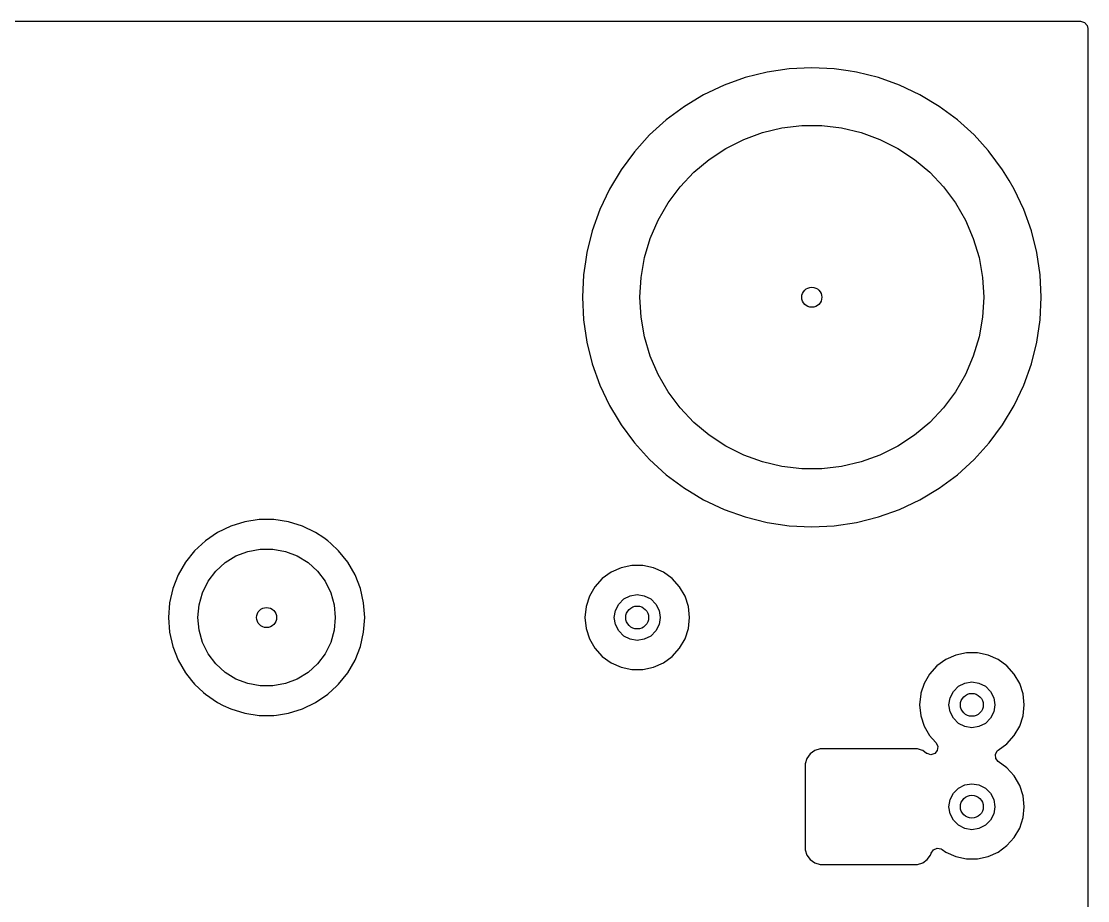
# Model space of a CAD drawing. Extents: x -2.18 to 1.8, y 0.44 to 2.81.
# Drawn here: x 1.067 to 1.8, y 2.21 to 2.815 of the extents above; entities that cross this region are included whole.
import ezdxf

# ---------------------------------------------------------------- set-up
doc = ezdxf.new("R2010")
doc.units = 0
doc.header["$MEASUREMENT"] = 0
doc.layers.add('BLACK', color=7, linetype='CONTINUOUS')

msp = doc.modelspace()

# ---------------------------------------------------------------- linework, layer by layer
at = {"layer": 'BLACK', "linetype": 'CONTINUOUS'}
for p, q in [((0.99983, 2.81459), (1.39983, 2.81459)), ((1.39983, 2.81459), (1.7947, 2.81459)), ((1.7947, 2.81459), (1.79734, 2.81381)), ((1.79734, 2.81381), (1.79915, 2.81173)), ((1.79915, 2.81173), (1.79959, 2.8097)), ((1.79959, 2.8097), (1.79959, 0.4403)), ((1.57924, 2.77966), (1.56422, 2.7759)), ((1.59454, 2.78193), (1.57924, 2.77966)), ((1.61, 2.78269), (1.59454, 2.78193)), ((1.59454, 2.78193), (1.59454, 2.78193)), ((1.59454, 2.78193), (1.59454, 2.78193)), ((1.62546, 2.78193), (1.61, 2.78269)), ((1.63509, 2.7805), (1.62546, 2.78193)), ((1.62546, 2.78193), (1.62546, 2.78193)), ((1.62546, 2.78193), (1.62546, 2.78193)), ((1.64076, 2.77966), (1.63509, 2.7805)), ((1.65577, 2.7759), (1.64076, 2.77966)), ((1.64076, 2.77966), (1.64076, 2.77966)), ((1.64076, 2.77966), (1.64076, 2.77966)), ((1.54965, 2.77069), (1.53567, 2.76407)), ((1.56422, 2.7759), (1.54965, 2.77069)), ((1.54965, 2.77069), (1.54965, 2.77069)), ((1.67035, 2.77069), (1.65577, 2.7759)), ((1.68433, 2.76407), (1.67035, 2.77069)), ((1.67035, 2.77069), (1.67035, 2.77069)), ((1.53567, 2.76407), (1.52239, 2.75611)), ((1.69761, 2.75611), (1.68433, 2.76407)), ((1.52239, 2.75611), (1.50996, 2.7469)), ((1.71001, 2.74691), (1.69761, 2.75611)), ((1.69761, 2.75611), (1.69761, 2.75611)), ((1.50996, 2.7469), (1.4985, 2.7365)), ((1.57613, 2.73815), (1.58949, 2.74132)), ((1.58949, 2.74132), (1.60313, 2.74291)), ((1.60313, 2.74291), (1.61687, 2.74291)), ((1.61687, 2.74291), (1.63051, 2.74132)), ((1.63051, 2.74132), (1.64387, 2.73815)), ((1.71004, 2.7469), (1.71001, 2.74691)), ((1.7215, 2.7365), (1.71004, 2.7469)), ((1.4985, 2.7365), (1.4881, 2.72504)), ((1.56322, 2.73345), (1.57613, 2.73815)), ((1.64387, 2.73815), (1.65678, 2.73345)), ((1.73125, 2.72575), (1.7215, 2.7365)), ((1.53947, 2.71974), (1.55094, 2.72729)), ((1.55094, 2.72729), (1.56322, 2.73345)), ((1.65678, 2.73345), (1.66906, 2.72729)), ((1.66906, 2.72729), (1.68053, 2.71974)), ((1.4881, 2.72504), (1.47889, 2.71261)), ((1.52895, 2.71091), (1.53947, 2.71974)), ((1.68053, 2.71974), (1.69105, 2.71091)), ((1.7319, 2.72504), (1.73125, 2.72575)), ((1.74111, 2.71261), (1.7319, 2.72504)), ((1.47889, 2.71261), (1.47093, 2.69933)), ((1.74558, 2.70516), (1.74111, 2.71261)), ((1.74111, 2.71261), (1.74111, 2.71261)), ((1.51952, 2.70092), (1.52895, 2.71091)), ((1.69105, 2.71091), (1.70048, 2.70092)), ((1.74907, 2.69933), (1.74558, 2.70516)), ((1.47093, 2.69933), (1.46431, 2.68535)), ((1.51132, 2.6899), (1.51952, 2.70092)), ((1.70048, 2.70092), (1.70868, 2.6899)), ((1.75569, 2.68535), (1.74907, 2.69933)), ((1.50445, 2.67801), (1.51132, 2.6899)), ((1.70868, 2.6899), (1.71555, 2.67801)), ((1.46431, 2.68535), (1.4591, 2.67077)), ((1.46431, 2.68535), (1.46431, 2.68535)), ((1.7609, 2.67077), (1.75569, 2.68535)), ((1.49901, 2.6654), (1.50445, 2.67801)), ((1.71555, 2.67801), (1.72099, 2.6654)), ((1.4591, 2.67077), (1.45534, 2.65576)), ((1.76466, 2.65576), (1.7609, 2.67077)), ((1.49507, 2.65224), (1.49901, 2.6654)), ((1.72099, 2.6654), (1.72493, 2.65224)), ((1.45534, 2.65576), (1.45438, 2.6493)), ((1.76693, 2.64046), (1.76466, 2.65576)), ((1.45438, 2.6493), (1.45307, 2.64046)), ((1.49269, 2.63871), (1.49507, 2.65224)), ((1.72493, 2.65224), (1.72731, 2.63871)), ((1.45307, 2.64046), (1.45231, 2.625)), ((1.49189, 2.625), (1.49269, 2.63871)), ((1.72731, 2.63871), (1.72811, 2.625)), ((1.76769, 2.625), (1.76693, 2.64046)), ((1.45231, 2.625), (1.45307, 2.60954)), ((1.49269, 2.61129), (1.49189, 2.625)), ((1.72811, 2.625), (1.72731, 2.61129)), ((1.76693, 2.60954), (1.76769, 2.625)), ((1.45307, 2.60954), (1.45307, 2.60954)), ((1.45307, 2.60954), (1.45307, 2.60954)), ((1.45307, 2.60954), (1.45534, 2.59424)), ((1.49507, 2.59776), (1.49269, 2.61129)), ((1.72731, 2.61129), (1.72493, 2.59776)), ((1.76466, 2.59424), (1.76693, 2.60954)), ((1.49901, 2.5846), (1.49507, 2.59776)), ((1.72493, 2.59776), (1.72099, 2.5846)), ((1.45534, 2.59424), (1.4591, 2.57923)), ((1.7609, 2.57923), (1.76466, 2.59424)), ((1.50445, 2.57199), (1.49901, 2.5846)), ((1.72099, 2.5846), (1.71555, 2.57199)), ((1.4591, 2.57923), (1.46431, 2.56465)), ((1.75569, 2.56465), (1.7609, 2.57923)), ((1.51132, 2.5601), (1.50445, 2.57199)), ((1.71555, 2.57199), (1.70868, 2.5601)), ((1.46431, 2.56465), (1.46431, 2.56465)), ((1.46431, 2.56465), (1.47093, 2.55067)), ((1.51952, 2.54908), (1.51132, 2.5601)), ((1.70868, 2.5601), (1.70048, 2.54908)), ((1.74907, 2.55067), (1.75569, 2.56465)), ((1.47093, 2.55067), (1.47686, 2.54077)), ((1.74111, 2.53739), (1.74907, 2.55067)), ((1.52895, 2.53909), (1.51952, 2.54908)), ((1.70048, 2.54908), (1.69105, 2.53909)), ((1.47686, 2.54077), (1.47889, 2.53739)), ((1.47889, 2.53739), (1.48744, 2.52586)), ((1.53947, 2.53026), (1.52895, 2.53909)), ((1.69105, 2.53909), (1.68053, 2.53026)), ((1.7319, 2.52496), (1.74111, 2.53739)), ((1.55094, 2.52271), (1.53947, 2.53026)), ((1.68053, 2.53026), (1.66906, 2.52271)), ((1.48744, 2.52586), (1.4881, 2.52496)), ((1.4881, 2.52496), (1.4985, 2.5135)), ((1.56322, 2.51655), (1.55094, 2.52271)), ((1.66906, 2.52271), (1.65678, 2.51655)), ((1.7215, 2.5135), (1.7319, 2.52496)), ((1.57613, 2.51185), (1.56322, 2.51655)), ((1.65678, 2.51655), (1.64387, 2.51185)), ((1.4985, 2.5135), (1.50996, 2.5031)), ((1.58949, 2.50868), (1.57613, 2.51185)), ((1.60313, 2.50709), (1.58949, 2.50868)), ((1.61687, 2.50709), (1.60313, 2.50709)), ((1.63051, 2.50868), (1.61687, 2.50709)), ((1.64387, 2.51185), (1.63051, 2.50868)), ((1.71004, 2.5031), (1.7215, 2.5135)), ((1.50996, 2.5031), (1.50996, 2.5031)), ((1.50996, 2.5031), (1.52239, 2.49389)), ((1.69761, 2.49389), (1.71004, 2.5031)), ((1.52239, 2.49389), (1.52599, 2.49173)), ((1.68433, 2.48593), (1.69761, 2.49389)), ((1.52599, 2.49173), (1.53567, 2.48593)), ((1.53567, 2.48593), (1.53567, 2.48593)), ((1.53567, 2.48593), (1.53567, 2.48593)), ((1.53567, 2.48593), (1.54965, 2.47931)), ((1.67035, 2.47931), (1.68433, 2.48593)), ((1.54965, 2.47931), (1.56422, 2.4741)), ((1.65577, 2.4741), (1.67035, 2.47931)), ((1.22027, 2.47076), (1.21063, 2.46779)), ((1.23023, 2.47226), (1.22027, 2.47076)), ((1.22027, 2.47076), (1.22027, 2.47076)), ((1.24032, 2.47226), (1.23023, 2.47226)), ((1.23023, 2.47226), (1.23023, 2.47226)), ((1.25028, 2.47076), (1.24032, 2.47226)), ((1.24032, 2.47226), (1.24032, 2.47226)), ((1.25029, 2.47076), (1.25028, 2.47076)), ((1.25992, 2.46779), (1.25029, 2.47076)), ((1.56422, 2.4741), (1.57924, 2.47034)), ((1.57924, 2.47034), (1.59454, 2.46807)), ((1.62546, 2.46807), (1.64076, 2.47034)), ((1.64076, 2.47034), (1.65577, 2.4741)), ((1.20155, 2.46342), (1.19322, 2.45774)), ((1.21063, 2.46779), (1.20155, 2.46342)), ((1.20155, 2.46342), (1.20155, 2.46342)), ((1.269, 2.46342), (1.25992, 2.46779)), ((1.25992, 2.46779), (1.25992, 2.46779)), ((1.27456, 2.45963), (1.269, 2.46342)), ((1.269, 2.46342), (1.269, 2.46342)), ((1.59454, 2.46807), (1.61, 2.46731)), ((1.61, 2.46731), (1.62546, 2.46807)), ((1.19322, 2.45774), (1.18583, 2.45088)), ((1.27733, 2.45774), (1.27456, 2.45963)), ((1.27945, 2.45577), (1.27733, 2.45774)), ((1.28472, 2.45088), (1.27945, 2.45577)), ((1.18583, 2.45088), (1.17954, 2.443)), ((1.21422, 2.44729), (1.22235, 2.45044)), ((1.22235, 2.45044), (1.23092, 2.45204)), ((1.23092, 2.45204), (1.23963, 2.45204)), ((1.23963, 2.45204), (1.2482, 2.45044)), ((1.2482, 2.45044), (1.25633, 2.44729)), ((1.29101, 2.443), (1.28472, 2.45088)), ((1.28472, 2.45088), (1.28472, 2.45088)), ((1.28472, 2.45088), (1.28472, 2.45088)), ((1.17954, 2.443), (1.1745, 2.43427)), ((1.20036, 2.43683), (1.2068, 2.4427)), ((1.2068, 2.4427), (1.21422, 2.44729)), ((1.25633, 2.44729), (1.26375, 2.4427)), ((1.26375, 2.4427), (1.27019, 2.43683)), ((1.29605, 2.43427), (1.29101, 2.443)), ((1.48624, 2.44077), (1.47889, 2.4392)), ((1.49376, 2.44077), (1.48624, 2.44077)), ((1.50111, 2.4392), (1.49376, 2.44077)), ((1.1745, 2.43427), (1.17082, 2.42488)), ((1.19511, 2.42987), (1.20036, 2.43683)), ((1.27019, 2.43683), (1.27544, 2.42987)), ((1.29973, 2.42488), (1.29605, 2.43427)), ((1.47202, 2.43615), (1.46593, 2.43173)), ((1.47889, 2.4392), (1.47202, 2.43615)), ((1.50798, 2.43615), (1.50111, 2.4392)), ((1.50111, 2.4392), (1.50111, 2.4392)), ((1.51407, 2.43173), (1.50798, 2.43615)), ((1.19122, 2.42207), (1.19511, 2.42987)), ((1.27544, 2.42987), (1.27933, 2.42207)), ((1.4609, 2.42614), (1.45714, 2.41963)), ((1.46593, 2.43173), (1.4609, 2.42614)), ((1.5191, 2.42614), (1.51407, 2.43173)), ((1.52286, 2.41963), (1.5191, 2.42614)), ((1.17082, 2.42488), (1.16858, 2.41505)), ((1.17082, 2.42488), (1.17082, 2.42488)), ((1.18884, 2.41368), (1.19122, 2.42207)), ((1.27933, 2.42207), (1.28172, 2.41368)), ((1.30197, 2.41505), (1.29973, 2.42488)), ((1.45714, 2.41963), (1.45482, 2.41248)), ((1.45714, 2.41963), (1.45714, 2.41963)), ((1.48074, 2.41774), (1.48513, 2.41998)), ((1.48513, 2.41998), (1.49, 2.42075)), ((1.49, 2.42075), (1.49487, 2.41998)), ((1.49487, 2.41998), (1.49926, 2.41774)), ((1.52518, 2.41248), (1.52286, 2.41963)), ((1.16858, 2.41505), (1.16782, 2.405)), ((1.16858, 2.41505), (1.16858, 2.41505)), ((1.18803, 2.405), (1.18884, 2.41368)), ((1.28172, 2.41368), (1.28252, 2.405)), ((1.30273, 2.405), (1.30197, 2.41505)), ((1.30197, 2.41505), (1.30197, 2.41505)), ((1.30197, 2.41505), (1.30197, 2.41505)), ((1.45482, 2.41248), (1.45404, 2.405)), ((1.45482, 2.41248), (1.45482, 2.41248)), ((1.47502, 2.40987), (1.47726, 2.41426)), ((1.47726, 2.41426), (1.48074, 2.41774)), ((1.49926, 2.41774), (1.50274, 2.41426)), ((1.50274, 2.41426), (1.50498, 2.40987)), ((1.52596, 2.405), (1.52518, 2.41248)), ((1.16782, 2.405), (1.16858, 2.39495)), ((1.16782, 2.405), (1.16782, 2.405)), ((1.18884, 2.39632), (1.18803, 2.405)), ((1.28252, 2.405), (1.28172, 2.39632)), ((1.30197, 2.39495), (1.30273, 2.405)), ((1.30273, 2.405), (1.30273, 2.405)), ((1.30273, 2.405), (1.30273, 2.405)), ((1.45404, 2.405), (1.45482, 2.39752)), ((1.47425, 2.405), (1.47502, 2.40987)), ((1.47502, 2.40013), (1.47425, 2.405)), ((1.50498, 2.40987), (1.50575, 2.405)), ((1.50575, 2.405), (1.50498, 2.40013)), ((1.52518, 2.39752), (1.52596, 2.405)), ((1.45482, 2.39752), (1.45482, 2.39752)), ((1.45482, 2.39752), (1.45714, 2.39037)), ((1.47726, 2.39574), (1.47502, 2.40013)), ((1.50498, 2.40013), (1.50274, 2.39574)), ((1.52286, 2.39037), (1.52518, 2.39752)), ((1.16858, 2.39495), (1.16858, 2.39495)), ((1.16858, 2.39495), (1.17082, 2.38512)), ((1.19122, 2.38793), (1.18884, 2.39632)), ((1.28172, 2.39632), (1.27933, 2.38793)), ((1.29973, 2.38512), (1.30197, 2.39495)), ((1.30197, 2.39495), (1.30197, 2.39495)), ((1.45714, 2.39037), (1.45714, 2.39037)), ((1.45714, 2.39037), (1.4609, 2.38386)), ((1.48074, 2.39226), (1.47726, 2.39574)), ((1.48513, 2.39002), (1.48074, 2.39226)), ((1.49, 2.38925), (1.48513, 2.39002)), ((1.49487, 2.39002), (1.49, 2.38925)), ((1.49926, 2.39226), (1.49487, 2.39002)), ((1.50274, 2.39574), (1.49926, 2.39226)), ((1.5191, 2.38386), (1.52286, 2.39037)), ((1.17082, 2.38512), (1.17082, 2.38512)), ((1.17082, 2.38512), (1.17082, 2.38512)), ((1.17082, 2.38512), (1.1745, 2.37573)), ((1.19511, 2.38013), (1.19122, 2.38793)), ((1.27933, 2.38793), (1.27544, 2.38013)), ((1.29605, 2.37573), (1.29973, 2.38512)), ((1.4609, 2.38386), (1.46593, 2.37827)), ((1.51407, 2.37827), (1.5191, 2.38386)), ((1.1745, 2.37573), (1.17954, 2.367)), ((1.20036, 2.37317), (1.19511, 2.38013)), ((1.27544, 2.38013), (1.27019, 2.37317)), ((1.29101, 2.367), (1.29605, 2.37573)), ((1.46593, 2.37827), (1.47202, 2.37385)), ((1.50798, 2.37385), (1.51407, 2.37827)), ((1.70202, 2.37615), (1.69593, 2.37173)), ((1.70889, 2.3792), (1.70202, 2.37615)), ((1.71624, 2.38077), (1.70889, 2.3792)), ((1.72376, 2.38077), (1.71624, 2.38077)), ((1.73111, 2.3792), (1.72376, 2.38077)), ((1.73798, 2.37615), (1.73111, 2.3792)), ((1.73111, 2.3792), (1.73111, 2.3792)), ((1.74407, 2.37173), (1.73798, 2.37615)), ((1.2068, 2.3673), (1.20036, 2.37317)), ((1.21422, 2.36271), (1.2068, 2.3673)), ((1.26375, 2.3673), (1.25633, 2.36271)), ((1.27019, 2.37317), (1.26375, 2.3673)), ((1.47202, 2.37385), (1.47889, 2.3708)), ((1.47889, 2.3708), (1.48624, 2.36923)), ((1.48624, 2.36923), (1.49376, 2.36923)), ((1.49376, 2.36923), (1.50111, 2.3708)), ((1.50111, 2.3708), (1.50798, 2.37385)), ((1.69593, 2.37173), (1.6909, 2.36614)), ((1.7491, 2.36614), (1.74407, 2.37173)), ((1.17954, 2.367), (1.18375, 2.36173)), ((1.18375, 2.36173), (1.18583, 2.35912)), ((1.22235, 2.35956), (1.21422, 2.36271)), ((1.25633, 2.36271), (1.2482, 2.35956)), ((1.28472, 2.35912), (1.29101, 2.367)), ((1.6909, 2.36614), (1.68714, 2.35963)), ((1.71074, 2.35774), (1.71513, 2.35998)), ((1.71513, 2.35998), (1.72, 2.36075)), ((1.72, 2.36075), (1.72487, 2.35998)), ((1.72487, 2.35998), (1.72926, 2.35774)), ((1.75286, 2.35963), (1.7491, 2.36614)), ((1.18583, 2.35912), (1.19193, 2.35346)), ((1.19193, 2.35346), (1.19322, 2.35226)), ((1.23092, 2.35796), (1.22235, 2.35956)), ((1.23963, 2.35796), (1.23092, 2.35796)), ((1.2482, 2.35956), (1.23963, 2.35796)), ((1.27733, 2.35226), (1.28366, 2.35813)), ((1.28366, 2.35813), (1.28472, 2.35912)), ((1.28472, 2.35912), (1.28472, 2.35912)), ((1.28472, 2.35912), (1.28472, 2.35912)), ((1.685, 2.35304), (1.68482, 2.35248)), ((1.68714, 2.35963), (1.685, 2.35304)), ((1.68714, 2.35963), (1.68714, 2.35963)), ((1.70502, 2.34987), (1.70726, 2.35426)), ((1.70726, 2.35426), (1.71074, 2.35774)), ((1.72926, 2.35774), (1.73274, 2.35426)), ((1.73274, 2.35426), (1.73498, 2.34987)), ((1.75518, 2.35248), (1.75286, 2.35963)), ((1.19322, 2.35226), (1.20155, 2.34658)), ((1.20155, 2.34658), (1.20155, 2.34658)), ((1.20155, 2.34658), (1.20155, 2.34658)), ((1.20155, 2.34658), (1.20155, 2.34658)), ((1.20155, 2.34658), (1.20555, 2.34466)), ((1.25992, 2.34221), (1.269, 2.34658)), ((1.269, 2.34658), (1.27733, 2.35226)), ((1.68482, 2.35248), (1.68404, 2.345)), ((1.70425, 2.345), (1.70502, 2.34987)), ((1.73498, 2.34987), (1.73575, 2.345)), ((1.75596, 2.345), (1.75518, 2.35248)), ((1.20555, 2.34466), (1.21063, 2.34221)), ((1.21063, 2.34221), (1.21063, 2.34221)), ((1.21063, 2.34221), (1.21063, 2.34221)), ((1.21063, 2.34221), (1.22027, 2.33924)), ((1.22027, 2.33924), (1.22027, 2.33924)), ((1.22027, 2.33924), (1.22027, 2.33924)), ((1.22027, 2.33924), (1.23023, 2.33774)), ((1.24032, 2.33774), (1.24202, 2.33799)), ((1.24202, 2.33799), (1.25028, 2.33924)), ((1.25028, 2.33924), (1.25028, 2.33924)), ((1.25028, 2.33924), (1.25029, 2.33924)), ((1.25029, 2.33924), (1.25992, 2.34221)), ((1.68404, 2.345), (1.68482, 2.33752)), ((1.70502, 2.34013), (1.70425, 2.345)), ((1.70726, 2.33574), (1.70502, 2.34013)), ((1.73498, 2.34013), (1.73274, 2.33574)), ((1.73575, 2.345), (1.73498, 2.34013)), ((1.75518, 2.33752), (1.75596, 2.345)), ((1.23023, 2.33774), (1.23023, 2.33774)), ((1.23023, 2.33774), (1.23023, 2.33774)), ((1.23023, 2.33774), (1.23023, 2.33774)), ((1.23023, 2.33774), (1.24032, 2.33774)), ((1.24032, 2.33774), (1.24032, 2.33774)), ((1.68482, 2.33752), (1.68482, 2.33752)), ((1.68482, 2.33752), (1.68714, 2.33037)), ((1.71074, 2.33226), (1.70726, 2.33574)), ((1.71513, 2.33002), (1.71074, 2.33226)), ((1.72926, 2.33226), (1.72487, 2.33002)), ((1.73274, 2.33574), (1.72926, 2.33226)), ((1.75286, 2.33037), (1.75518, 2.33752)), ((1.68714, 2.33037), (1.68714, 2.33037)), ((1.68714, 2.33037), (1.6909, 2.32386)), ((1.6909, 2.32386), (1.69265, 2.32192)), ((1.72, 2.32925), (1.71513, 2.33002)), ((1.72487, 2.33002), (1.72, 2.32925)), ((1.74407, 2.31827), (1.7491, 2.32386)), ((1.7491, 2.32386), (1.75286, 2.33037)), ((1.69265, 2.32192), (1.69538, 2.31889)), ((1.69538, 2.31889), (1.69657, 2.31641)), ((1.69657, 2.31641), (1.69623, 2.31368)), ((1.73811, 2.31395), (1.74407, 2.31827)), ((1.60889, 2.31131), (1.60661, 2.30818)), ((1.61202, 2.31359), (1.60889, 2.31131)), ((1.6157, 2.31478), (1.61202, 2.31359)), ((1.61764, 2.31478), (1.6157, 2.31478)), ((1.6157, 2.31478), (1.6157, 2.31478)), ((1.61777, 2.31478), (1.61764, 2.31478)), ((1.6808, 2.31478), (1.61777, 2.31478)), ((1.68257, 2.31478), (1.6808, 2.31478)), ((1.68541, 2.31386), (1.68257, 2.31478)), ((1.68257, 2.31478), (1.68257, 2.31478)), ((1.68625, 2.31359), (1.68541, 2.31386)), ((1.68888, 2.31167), (1.68625, 2.31359)), ((1.68919, 2.31147), (1.68888, 2.31167)), ((1.69184, 2.31074), (1.68919, 2.31147)), ((1.69447, 2.31157), (1.69184, 2.31074)), ((1.69623, 2.31368), (1.69447, 2.31157)), ((1.7362, 2.31097), (1.73748, 2.3134)), ((1.73643, 2.30823), (1.7362, 2.31097)), ((1.73748, 2.3134), (1.73811, 2.31395)), ((1.60661, 2.30818), (1.60541, 2.3045)), ((1.60541, 2.3045), (1.60541, 2.2455)), ((1.73811, 2.30605), (1.73643, 2.30823)), ((1.74407, 2.30173), (1.73811, 2.30605)), ((1.7491, 2.29614), (1.74407, 2.30173)), ((1.75286, 2.28963), (1.7491, 2.29614)), ((1.70726, 2.28426), (1.71074, 2.28774)), ((1.71074, 2.28774), (1.71513, 2.28998)), ((1.71513, 2.28998), (1.72, 2.29075)), ((1.72, 2.29075), (1.72487, 2.28998)), ((1.72487, 2.28998), (1.72926, 2.28774)), ((1.72926, 2.28774), (1.73274, 2.28426)), ((1.75518, 2.28248), (1.75286, 2.28963)), ((1.70425, 2.275), (1.70502, 2.27987)), ((1.70502, 2.27987), (1.70726, 2.28426)), ((1.73274, 2.28426), (1.73498, 2.27987)), ((1.73498, 2.27987), (1.73575, 2.275)), ((1.75596, 2.275), (1.75518, 2.28248)), ((1.70502, 2.27013), (1.70425, 2.275)), ((1.73575, 2.275), (1.73498, 2.27013)), ((1.75518, 2.26752), (1.75596, 2.275)), ((1.70726, 2.26574), (1.70502, 2.27013)), ((1.71074, 2.26226), (1.70726, 2.26574)), ((1.73274, 2.26574), (1.72926, 2.26226)), ((1.73498, 2.27013), (1.73274, 2.26574)), ((1.75286, 2.26037), (1.75518, 2.26752)), ((1.71513, 2.26002), (1.71074, 2.26226)), ((1.72, 2.25925), (1.71513, 2.26002)), ((1.72487, 2.26002), (1.72, 2.25925)), ((1.72926, 2.26226), (1.72487, 2.26002)), ((1.7491, 2.25386), (1.75286, 2.26037)), ((1.74407, 2.24827), (1.7491, 2.25386)), ((1.60541, 2.2455), (1.60661, 2.24182)), ((1.69166, 2.24182), (1.69209, 2.24316)), ((1.69209, 2.24316), (1.69365, 2.24544)), ((1.69365, 2.24544), (1.69618, 2.24651)), ((1.69618, 2.24651), (1.69889, 2.24604)), ((1.69889, 2.24604), (1.69961, 2.24561)), ((1.69961, 2.24561), (1.70202, 2.24385)), ((1.70202, 2.24385), (1.70889, 2.2408)), ((1.73111, 2.2408), (1.73798, 2.24385)), ((1.73798, 2.24385), (1.74407, 2.24827)), ((1.60661, 2.24182), (1.60889, 2.23869)), ((1.60889, 2.23869), (1.61049, 2.23752)), ((1.61049, 2.23752), (1.61202, 2.23641)), ((1.61202, 2.23641), (1.6157, 2.23522)), ((1.68257, 2.23522), (1.68625, 2.23641)), ((1.68625, 2.23641), (1.68938, 2.23869)), ((1.68938, 2.23869), (1.69166, 2.24182)), ((1.70889, 2.2408), (1.71624, 2.23923)), ((1.71624, 2.23923), (1.72376, 2.23923)), ((1.72376, 2.23923), (1.73111, 2.2408)), ((1.6157, 2.23522), (1.6157, 2.23522)), ((1.6157, 2.23522), (1.68257, 2.23522)), ((1.68257, 2.23522), (1.68257, 2.23522))]:
    msp.add_line(p, q, dxfattribs=at)
at = {"layer": 'BLACK'}
for centre, radius in [((1.61, 2.625), 0.00689), ((1.23528, 2.405), 0.00689), ((1.49, 2.405), 0.00787), ((1.72, 2.345), 0.00787), ((1.72, 2.275), 0.00787)]:
    msp.add_circle(centre, radius, dxfattribs=at)

doc.saveas('drawing.dxf')
